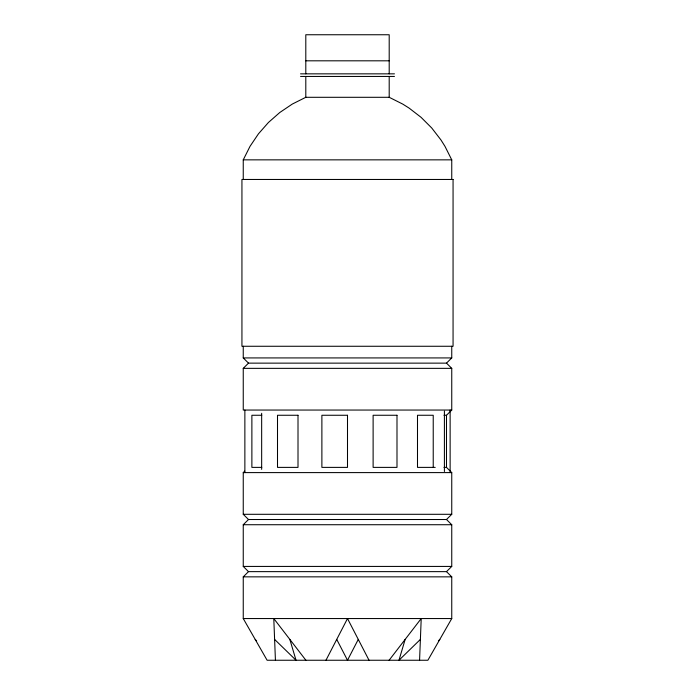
<?xml version="1.0" encoding="UTF-8"?>
<svg xmlns="http://www.w3.org/2000/svg" width="695" height="695" viewBox="0 0 695 695"><rect width="100%" height="100%" fill="white"/><g stroke="black" fill="none" stroke-linecap="round" stroke-linejoin="round"><path stroke-width="1.04" d="M419.572 660.25L421.213 618.55L389.113 660.25M405.159 639.4L398.973 660.25L420.397 639.4M243.25 179.466L243.25 159.85L250.018 146.35L258.462 133.822L268.435 122.485L279.772 112.512L292.3 104.068L305.8 97.3L389.2 97.3L402.7 104.068L409.094 108.09L421.057 117.316L431.734 127.993L440.96 139.956L444.982 146.35L451.75 159.85L451.75 179.466M325.964 660.25L347.5 618.55L369.036 660.25M358.272 639.4L347.5 660.25L336.728 639.4M446.494 571.638L451.75 576.85L451.75 618.55L427.885 660.25L267.115 660.25L243.25 618.55L243.25 576.85L248.506 571.638L446.494 571.638L451.75 566.425L451.75 524.725L446.494 519.513L248.506 519.513L243.25 514.3L243.25 472.6L244.753 471.114M438.371 640.946L439.813 639.4M446.494 363.137L451.75 368.35L451.75 410.05L243.25 410.05L243.25 368.35L248.506 363.137L446.494 363.137L451.75 357.925L451.75 346.266M248.506 571.638L243.25 566.425L243.25 524.725L248.506 519.513M443.966 415.262L446.494 415.262L451.75 410.05M446.494 519.513L451.75 514.3L451.75 472.6L446.494 467.387L443.966 467.387M305.8 60.812L389.2 60.812M300.544 73.844L394.456 73.844M300.544 76.45L394.456 76.45M243.25 159.85L451.75 159.85M243.25 346.266L243.25 357.925L451.75 357.925M243.25 368.35L451.75 368.35M261.772 415.262L251.877 415.262L251.877 467.387L261.772 467.387M435.209 467.387L417.495 467.387L417.495 415.262L433.228 415.262L433.228 467.387M243.25 472.6L451.75 472.6M243.25 514.3L451.75 514.3M243.25 524.725L451.75 524.725M243.25 566.425L451.75 566.425M243.25 576.85L451.75 576.85M243.25 618.55L451.75 618.55M274.603 639.4L296.027 660.25L289.841 639.4M243.25 357.925L248.506 363.137M255.187 639.4L256.629 640.946M305.887 660.25L273.787 618.55L275.429 660.25M450.134 410.05L450.134 472.6M446.494 415.262L446.494 467.387M444.409 411.127L444.409 471.523M389.2 73.844L389.2 34.75L305.8 34.75L305.8 73.844M389.2 76.45L389.2 97.3M305.8 76.45L305.8 97.3M261.659 413.282L261.659 469.368M244.866 410.05L244.866 472.6M453.062 179.466L241.938 179.466L241.938 346.266L453.062 346.266L453.062 179.466M298.007 415.262L277.505 415.262L277.505 467.387L298.007 467.387L298.007 415.262M347.5 415.262L321.881 415.262L321.881 467.387L347.5 467.387L347.5 415.262M396.993 415.262L373.119 415.262L373.119 467.387L396.993 467.387L396.993 415.262"/></g></svg>
